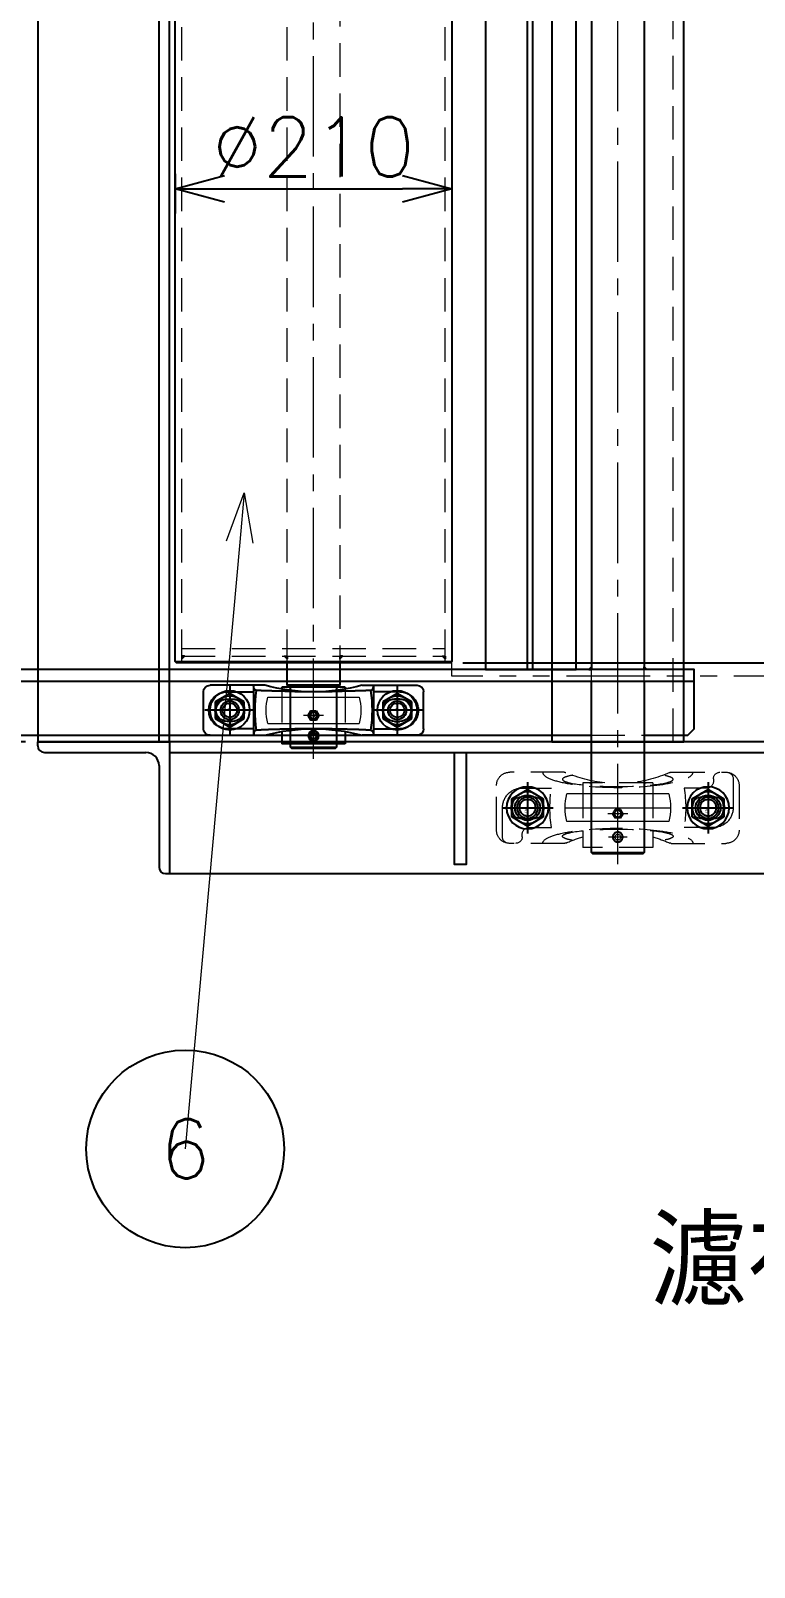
# Model space of a CAD drawing. Header units: millimetres. Extents: x -8731 to 85711, y -14522 to 31379.
# Drawn here: x 70669 to 71217, y 3261 to 4428 of the extents above; entities that cross this region are included whole.
import ezdxf
from ezdxf import colors
from ezdxf.entities.mleader import LeaderData, LeaderLine
from ezdxf.enums import TextEntityAlignment as Align
from ezdxf.math import Vec2, Vec3

# ---------------------------------------------------------------- set-up
doc = ezdxf.new("R2010")
doc.units = ezdxf.units.MM
doc.header["$LTSCALE"] = 4
doc.header["$PDMODE"] = 99
doc.header["$PDSIZE"] = 1
for name, pattern in [('CENTER2', [28.575, 19.05, -3.175, 3.175, -3.175]), ('HIDDEN', [9.525, 6.35, -3.175]), ('PHANTOM2', [31.75, 15.875, -3.175, 3.175, -3.175, 3.175, -3.175])]:
    doc.linetypes.add(name, pattern=pattern)
for name, color, linetype, lineweight in [('04_HIDDEN', 2, 'HIDDEN', 13), ('05_CENTER', 4, 'CENTER2', 13), ('06_PHANTOM', 2, 'PHANTOM2', 13), ('08_DIM', 3, 'Continuous', 13)]:
    doc.layers.add(name, color=color, linetype=linetype, lineweight=lineweight)
doc.layers.add('10_DRAFT', color=8, linetype='Continuous', lineweight=0, plot=False)
doc.styles.add('KANJI0', font='txt.shx', dxfattribs={"width": 0.9, "height": 30, "bigfont": 'bigfont'})
doc.styles.add('KSS_TXT', font='txt.shx', dxfattribs={"bigfont": 'extfont2.shx'})
doc.styles.get("Standard").update_dxf_attribs({"font": 'txt.shx', "bigfont": 'extfont2.shx'})
doc.dimstyles.new('KSS_DIM', dxfattribs={"dimscale": 3, "dimtxt": 3, "dimasz": 2.5, "dimexe": 1.25, "dimexo": 0.625, "dimtad": 1, "dimdsep": 46, "dimtxsty": 'KSS_TXT', "dimblk": 'OPEN30', "dimcen": 0, "dimazin": 2, "dimtfac": 0.75, "dimtmove": 0, "dimatfit": 3, "dimldrblk": 'OPEN30', "dimfxl": 1, "dimtolj": 1, "dimarcsym": 0})

# ---------------------------------------------------------------- blocks, each defined once
blk = doc.blocks.new('AM_BALLOON1')
at = {"transparency": 16777216}
blk.add_circle((0, 0), 5, dxfattribs=at)
blk.add_attdef('B_NUMBER', text='', height=3, dxfattribs=at).set_placement((0, 0), align=Align.MIDDLE_CENTER)
blk = doc.blocks.new('_OPEN')
at = {"color": 0, "linetype": 'ByBlock'}
for p, q in [((-1, 0.167), (0, 0)), ((0, 0), (-1, -0.167)), ((0, 0), (-1, 0))]:
    blk.add_line(p, q, dxfattribs=at)
blk = doc.blocks.new('_Open30')
at = {"color": 0, "linetype": 'ByBlock', "lineweight": -2}
for p, q in [((-1, 0.268), (0, 0)), ((0, 0), (-1, -0.268)), ((0, 0), (-1, 0))]:
    blk.add_line(p, q, dxfattribs=at)
blk = doc.blocks.new('*D4584')
at = {"layer": '08_DIM', "color": 0, "lineweight": -2, "transparency": 16777216}
for p, q in [((70209.3, 3930.4), (70209.3, 3967.9)), ((70306, 3892.9), (70190.6, 3892.9)), ((70664.6, 3887.9), (70190.6, 3887.9)), ((70209.3, 3892.9), (70209.3, 3887.9)), ((70209.3, 3850.4), (70209.3, 3764.2))]:
    blk.add_line(p, q, dxfattribs=at)
at = {"layer": 'Defpoints', "color": 0, "transparency": 16777216}
for p in [(70209.3, 3887.9), (70315.4, 3892.9), (70673.9, 3887.9)]:
    blk.add_point(p, dxfattribs=at)
at = {"layer": '08_DIM', "color": 0, "lineweight": -2, "transparency": 16777216, "xscale": 37.5, "yscale": 37.5, "zscale": 37.5}
for p, rotation in [((70209.3, 3892.9), 270), ((70209.3, 3887.9), 90)]:
    blk.add_blockref('_Open30', p, dxfattribs=dict(at, rotation=rotation))
at = {"layer": '08_DIM', "color": 0, "transparency": 16777216, "insert": (70177.4, 3788.5), "char_height": 45, "attachment_point": 5, "rotation": 90, "style": 'KSS_TXT'}
blk.add_mtext('\\A1;5', dxfattribs=at)
blk = doc.blocks.new('*D4621')
at = {"layer": '08_DIM', "color": 0, "lineweight": -2, "transparency": 16777216}
for p, q in [((70778.1, 4319), (70778.1, 4288.9)), ((70988.1, 4319), (70988.1, 4288.9)), ((70815.6, 4307.7), (70950.6, 4307.7))]:
    blk.add_line(p, q, dxfattribs=at)
at = {"layer": 'Defpoints', "color": 0, "transparency": 16777216}
for p in [(70778.1, 4328.4), (70988.1, 4328.4), (70988.1, 4307.7)]:
    blk.add_point(p, dxfattribs=at)
at = {"layer": '08_DIM', "color": 0, "lineweight": -2, "transparency": 16777216, "xscale": 37.5, "yscale": 37.5, "zscale": 37.5, "rotation": 180}
blk.add_blockref('_Open30', (70778.1, 4307.7), dxfattribs=at)
at = {"layer": '08_DIM', "color": 0, "lineweight": -2, "transparency": 16777216, "xscale": 37.5, "yscale": 37.5, "zscale": 37.5}
blk.add_blockref('_Open30', (70988.1, 4307.7), dxfattribs=at)
at = {"layer": '08_DIM', "color": 0, "transparency": 16777216, "insert": (70883.1, 4339.5), "char_height": 45, "attachment_point": 5, "style": 'KSS_TXT'}
blk.add_mtext('\\A1;%%C210', dxfattribs=at)
blk = doc.blocks.new('A$C448B04A9_1_1_1')
at = {"color": 0}
for p, q in [((3, 100), (0, 100)), ((0, 0), (0, 100)), ((8, 18), (8, 95)), ((0, 0), (100, 0)), ((95, 8), (18, 8)), ((100, 3), (100, 0))]:
    blk.add_line(p, q, dxfattribs=at)
for centre, radius, start, end in [((3, 95), 5, 0, 90), ((18, 18), 10, 180, 270), ((95, 3), 5, 0, 90)]:
    blk.add_arc(centre, radius, start, end, dxfattribs=at)
blk = doc.blocks.new('A$C092B7092_1_1_1')
at = {"color": 0}
for p, q in [((82, -1000), (82, 1000)), ((90, -1008), (2590, -1008))]:
    blk.add_line(p, q, dxfattribs=at)
for points in [[(90, 1000), (-10, 1000), (-10, -1000), (90, -1000)], [(480, 1000), (380, 1000), (380, -1000), (480, -1000)], [(90, -1100), (2590, -1100), (2590, -1000), (90, -1000)], [(306, -1008), (315, -1008), (315, -1093), (306, -1093)]]:
    blk.add_lwpolyline(points, close=True, dxfattribs=at)
for centre in [(361.5, -1050), (498.5, -1050)]:
    blk.add_circle(centre, 9.5, dxfattribs=at)
at = {"layer": '04_HIDDEN'}
blk.add_line((472, -1000), (472, 1000), dxfattribs=at)
at = {"layer": '05_CENTER'}
for p, q in [((361.5, -1064.8), (361.5, -1035.2)), ((498.5, -1064.8), (498.5, -1035.2)), ((376.3, -1050), (346.7, -1050)), ((513.3, -1050), (483.7, -1050))]:
    blk.add_line(p, q, dxfattribs=at)
at = {"color": 0, "rotation": 180}
blk.add_blockref('A$C448B04A9_1_1_1', (90, -1000), dxfattribs=at)
blk = doc.blocks.new('*D4657')
at = {"layer": '08_DIM', "color": 0, "lineweight": -2, "transparency": 16777216}
for p, q in [((70996.5, 5827.9), (71285.3, 5827.9)), ((71266.5, 3985.4), (71266.5, 5790.4)), ((70996.5, 3947.9), (71285.3, 3947.9))]:
    blk.add_line(p, q, dxfattribs=at)
at = {"layer": 'Defpoints', "color": 0, "transparency": 16777216}
for p in [(70987.1, 5827.9), (71266.5, 5827.9), (70987.1, 3947.9)]:
    blk.add_point(p, dxfattribs=at)
at = {"layer": '08_DIM', "color": 0, "lineweight": -2, "transparency": 16777216, "xscale": 37.5, "yscale": 37.5, "zscale": 37.5}
for p, rotation in [((71266.5, 5827.9), 90), ((71266.5, 3947.9), 270)]:
    blk.add_blockref('_Open30', p, dxfattribs=dict(at, rotation=rotation))
at = {"layer": '08_DIM', "color": 0, "transparency": 16777216, "char_height": 45, "attachment_point": 5, "rotation": 90, "style": 'KSS_TXT'}
for s, insert in [('\\A1;(水切りローラ幅)', (71298.4, 4887.9)), ('\\A1;1880', (71234.6, 4887.9))]:
    blk.add_mtext(s, dxfattribs=dict(at, insert=insert))
blk = doc.blocks.new('MUCAP208Jc_1_1')
at = {"color": 0}
for p, q in [((-40.6, 27), (-82.5, 27)), ((40.6, 27), (82, 27)), ((-92, 17), (-92, -17)), ((-87.5, 22), (-87.5, 0)), ((-72.5, 22), (-72.5, 20)), ((-67.5, 15), (-50.4, 15)), ((-26.5, 19), (26.5, 19)), ((-26.5, 19), (-26.5, 17.4)), ((26.5, 19), (26.5, 17.4)), ((72.5, 15), (50.4, 15)), ((92, -17), (92, 17)), ((-64.5, 8.5), (-72.5, 8.5)), ((64.5, 8.5), (72.5, 8.5)), ((-64.5, -8.5), (-72.5, -8.5)), ((64.5, -8.5), (72.5, -8.5)), ((87.5, -22), (87.5, 0)), ((-72.5, -15), (-50.4, -15)), ((-26.5, -17.4), (-26.5, -30.2)), ((26.5, -17.4), (26.5, -30.2)), ((67.5, -15), (50.4, -15)), ((72.5, -22), (72.5, -20)), ((-40.6, -27), (-82, -27)), ((-26.5, -30.2), (26.5, -30.2)), ((40.6, -27), (82.5, -27))]:
    blk.add_line(p, q, dxfattribs=at)
for points in [[(-2, -1), (-4, -4.5), (-2, -8), (2, -8), (4, -4.5), (2, -1)], [(-1.2, -20.2), (-2.3, -22.2), (-1.2, -24.2), (1.2, -24.2), (2.3, -22.2), (1.2, -20.2)]]:
    blk.add_lwpolyline(points, close=True, dxfattribs=at)
for centre, radius in [((0, -4.5), 3.3), ((0, -4.5), 2.4), ((0, -4.5), 0.555), ((0, -22.2), 4), ((0, -22.2), 3.45)]:
    blk.add_circle(centre, radius, dxfattribs=at)
for centre, radius, start, end in [((-82, 17), 10, 90, 180), ((-82.5, 22), 5, 90, 180), ((-77.5, 22), 5, 0, 90), ((-40.6, 24), 3, 66.3255, 90), ((0, 116.5), 98, 246.3255, 264.2098), ((0, 116.5), 98, 275.7902, 293.6745), ((40.6, 24), 3, 90, 113.6745), ((82, 17), 10, 0, 90), ((-67.5, 20), 5, 180, 270), ((48.5, 0), 100, 171.3731, 188.6269), ((-48.5, 0), 100, 351.3731, 8.6269), ((72.5, 0), 15, 0, 90), ((-72.5, 0), 15, 180, 270), ((-72.5, 0), 8.5, 90, 270), ((-64.5, 0), 8.5, 270, 90), ((64.5, 0), 8.5, 90, 270), ((72.5, 0), 8.5, 270, 90), ((-82, -17), 10, 180, 270), ((0, -116.5), 98, 105.6886, 113.6745), ((0, -116.5), 98, 66.3255, 74.3114), ((67.5, -20), 5, 0, 90), ((77.5, -22), 5, 180, 270), ((82, -17), 10, 270, 0), ((82.5, -22), 5, 270, 0), ((-40.6, -24), 3, 270, 293.6745), ((40.6, -24), 3, 246.3255, 270)]:
    blk.add_arc(centre, radius, start, end, dxfattribs=at)
at = {"color": 0, "extrusion": (0, 0, -1)}
for centre, major_axis, ratio, start_param, end_param in [((0, 27), (-57, 0), 0.201597, 3.141593, 6.283185), ((0, 21.6), (-42, 0), 0.128718, 2.527541, 6.897237)]:
    blk.add_ellipse(centre, major_axis=major_axis, ratio=ratio, start_param=start_param, end_param=end_param, dxfattribs=at)
at = {"color": 0}
for centre, major_axis, ratio, start_param, end_param in [((0, -27), (-57, 0), 0.201597, 3.141593, 6.283185), ((0, -21.6), (-42, 0), 0.128718, 2.527541, 6.897237)]:
    blk.add_ellipse(centre, major_axis=major_axis, ratio=ratio, start_param=start_param, end_param=end_param, dxfattribs=at)
at = {"layer": '04_HIDDEN', "color": 0}
for p, q in [((-26.5, 17.4), (-26.5, -17.4)), ((-20, 17.5), (-20, -28.7)), ((20, 17.5), (20, -28.7)), ((26.5, 17.4), (26.5, -17.4))]:
    blk.add_line(p, q, dxfattribs=at)
for centre, start, end in [((-21.5, 17.5), 0, 90), ((21.5, 17.5), 90, 180), ((-21.5, -28.7), 270, 0), ((21.5, -28.7), 180, 270)]:
    blk.add_arc(centre, 1.5, start, end, dxfattribs=at)
at = {"layer": '05_CENTER', "color": 0}
for p, q in [((-68.5, 13.5), (-68.5, -13.5)), ((68.5, 13.5), (68.5, -13.5)), ((-85.8, 0), (-51.2, 0)), ((85.8, 0), (51.2, 0)), ((-7.5, -4.5), (7.5, -4.5)), ((-7, -22.2), (7, -22.2))]:
    blk.add_line(p, q, dxfattribs=at)
at = {"layer": '10_DRAFT'}
for p, q in [((0, -30.2), (0, 19)), ((40, 0), (-40, 0)), ((-38.6, 10.5), (38.6, 10.5)), ((-38.6, -10.5), (38.6, -10.5))]:
    blk.add_line(p, q, dxfattribs=at)
for start, end in [(164.7815, 195.2185), (344.7815, 15.2185)]:
    blk.add_arc((0, 0), 40, start, end, dxfattribs=at)
blk = doc.blocks.new('16b_1_1_1')
at = {"color": 0}
for p, q in [((-6.9, 12), (-13.9, 0)), ((6.9, 12), (-6.9, 12)), ((13.9, 0), (6.9, 12)), ((-13.9, 0), (-6.9, -12)), ((6.9, -12), (13.9, 0)), ((-6.9, -12), (6.9, -12))]:
    blk.add_line(p, q, dxfattribs=at)
at = {"color": 0, "linetype": 'CENTER2'}
for p, q in [((0, 19.5), (0, -19.5)), ((-19.5, 0), (19.5, 0))]:
    blk.add_line(p, q, dxfattribs=at)
at = {"color": 0}
for radius in [16, 12, 8, 6.25]:
    blk.add_circle((0, 0), radius, dxfattribs=at)
at = {"layer": '10_DRAFT', "style": 'KANJI0', "width": 0.82}
blk.add_text('Ｍ１６', height=1.71, dxfattribs=at).set_placement((0.4, 0.2))
blk = doc.blocks.new('A$C67F20274_1_1_1')
h = blk.add_hatch(color=3)
h.dxf.hatch_style = 1
h.paths.add_polyline_path([(0, -2), (0, 0), (-2, 0)])
at = {"color": 3}
blk.add_lwpolyline([(0, 0), (-2, 0), (-2, 0), (0, -2)], close=True, dxfattribs=at)
blk = doc.blocks.new('A$C71EB648A_1_1')
at = {"color": 0}
for p, q in [((-954, 832.2), (-954, -58)), ((-945, 68.5), (945, 68.5)), ((-945, 64.5), (945, 64.5)), ((-1084, 20), (-1084, -20)), ((945, 20), (-945, 20)), ((945, -20), (-945, -20))]:
    blk.add_line(p, q, dxfattribs=at)
blk.add_lwpolyline([(-995, -20), (-995, -53), (-990, -58), (-945, -58), (-945, 803.5), (-990, 803.5), (-995, 798.5), (-995, 20)], dxfattribs=at)
for points in [[(-945, 31.7), (945, 31.7), (945, 100.3), (-945, 100.3)], [(-954, 20), (-954, -20), (-1084, -20), (-1085, -19), (-1085, 19), (-1084, 20)]]:
    blk.add_lwpolyline(points, close=True, dxfattribs=at)
at = {"layer": '04_HIDDEN'}
for p, q in [((-995, 20), (-995, -20)), ((-954, 20), (-945, 20)), ((-954, -20), (-945, -20))]:
    blk.add_line(p, q, dxfattribs=at)
at = {"layer": '05_CENTER'}
blk.add_line((-1092.8, 0), (1092.8, 0), dxfattribs=at)
at = {"rotation": 180}
blk.add_blockref('A$C67F20274_1_1_1', (-945, 20), dxfattribs=at)
at = {"xscale": -1}
blk.add_blockref('A$C67F20274_1_1_1', (-945, -20), dxfattribs=at)
blk = doc.blocks.new('M14Nv_1_1_1')
at = {"color": 0, "linetype": 'CENTER2'}
for p, q in [((0, -18.9), (0, 18.9)), ((18.9, 0), (-18.9, 0))]:
    blk.add_line(p, q, dxfattribs=at)
at = {"color": 0}
for p, q in [((-6.3, 11), (-12.7, 0)), ((-12.7, 0), (-6.3, -11)), ((6.4, 11), (-6.3, 11)), ((12.7, 0), (6.4, 11)), ((6.4, -11), (12.7, 0)), ((-6.3, -11), (6.4, -11))]:
    blk.add_line(p, q, dxfattribs=at)
for radius in [15, 11, 7, 5.5]:
    blk.add_circle((0, 0), radius, dxfattribs=at)
at = {"layer": '10_DRAFT', "ltscale": 3, "style": 'KANJI0', "width": 0.82}
blk.add_text('Ｍ１４', height=1.5, dxfattribs=at).set_placement((0.4, 0.1))
blk = doc.blocks.new('MUCP207b_1')
at = {"color": 0}
for p, q in [((-147, -14), (-147, 14)), ((-100.4, 19), (-142, 19)), ((-129, 14), (-109, 14)), ((-109, 19), (-109, -19)), ((-87.5, 17.5), (-39.5, 17.5)), ((-87.5, 17.5), (-87.5, 16.1)), ((-39.5, 17.5), (-39.5, 16.1)), ((-26.6, 19), (15, 19)), ((-18, 19), (-18, -19)), ((2, 14), (-18, 14)), ((20, -14), (20, 14)), ((-129, 8.5), (-125, 8.5)), ((2, 8.5), (-2, 8.5)), ((-125, -8.5), (-129, -8.5)), ((-2, -8.5), (2, -8.5)), ((-142, -19), (-100.4, -19)), ((-109, -14), (-129, -14)), ((-87.5, -16.1), (-87.5, -25.4)), ((-39.5, -16.1), (-39.5, -25.4)), ((15, -19), (-26.6, -19)), ((-18, -14), (2, -14)), ((-87.5, -25.4), (-39.5, -25.4))]:
    blk.add_line(p, q, dxfattribs=at)
for points in [[(-65.5, -0.5), (-67.5, -4), (-65.5, -7.5), (-61.5, -7.5), (-59.5, -4), (-61.5, -0.5)], [(-64.7, -17.4), (-65.8, -19.4), (-64.7, -21.4), (-62.3, -21.4), (-61.2, -19.4), (-62.3, -17.4)]]:
    blk.add_lwpolyline(points, close=True, dxfattribs=at)
for points in [[(-106.7, 15.1, 0), (-106.8, 15.1, 0), (-106.8, 15.1, 0), (-106.8, 15.1, 0), (-106.9, 15.1, 0), (-106.9, 15.1, 0), (-106.9, 15.1, 0), (-107, 15.2, 0), (-107, 15.2, 0), (-107, 15.2, 0), (-107, 15.2, 0), (-107.1, 15.2, 0), (-107.1, 15.2, 0), (-107.1, 15.2, 0), (-107.2, 15.2, 0), (-107.2, 15.2, 0), (-107.2, 15.2, 0), (-107.3, 15.3, 0), (-107.3, 15.3, 0), (-107.3, 15.3, 0), (-107.3, 15.3, 0), (-107.4, 15.3, 0), (-107.4, 15.3, 0), (-107.4, 15.3, 0), (-107.5, 15.3, 0), (-107.5, 15.3, 0), (-107.5, 15.4, 0), (-107.5, 15.4, 0), (-107.6, 15.4, 0), (-107.6, 15.4, 0), (-107.6, 15.4, 0), (-107.7, 15.4, 0), (-107.7, 15.4, 0), (-107.7, 15.4, 0), (-107.7, 15.5, 0), (-107.8, 15.5, 0), (-107.8, 15.5, 0), (-107.8, 15.5, 0), (-107.8, 15.5, 0), (-107.9, 15.5, 0), (-107.9, 15.6, 0), (-107.9, 15.6, 0), (-107.9, 15.6, 0), (-107.9, 15.6, 0), (-108, 15.6, 0), (-108, 15.6, 0), (-108, 15.7, 0), (-108, 15.7, 0), (-108.1, 15.7, 0), (-108.1, 15.7, 0), (-108.1, 15.7, 0), (-108.1, 15.7, 0), (-108.1, 15.8, 0), (-108.2, 15.8, 0), (-108.2, 15.8, 0), (-108.2, 15.8, 0), (-108.2, 15.8, 0), (-108.2, 15.9, 0), (-108.3, 15.9, 0), (-108.3, 15.9, 0), (-108.3, 15.9, 0), (-108.3, 16, 0), (-108.3, 16, 0), (-108.3, 16, 0), (-108.4, 16, 0), (-108.4, 16, 0), (-108.4, 16.1, 0), (-108.4, 16.1, 0), (-108.4, 16.1, 0), (-108.4, 16.1, 0), (-108.4, 16.2, 0), (-108.5, 16.2, 0), (-108.5, 16.2, 0), (-108.5, 16.2, 0), (-108.5, 16.3, 0), (-108.5, 16.3, 0), (-108.5, 16.3, 0), (-108.5, 16.3, 0), (-108.6, 16.4, 0), (-108.6, 16.4, 0), (-108.6, 16.4, 0), (-108.6, 16.4, 0), (-108.6, 16.5, 0), (-108.6, 16.5, 0), (-108.6, 16.5, 0), (-108.6, 16.6, 0), (-108.6, 16.6, 0), (-108.7, 16.6, 0), (-108.7, 16.6, 0), (-108.7, 16.7, 0), (-108.7, 16.7, 0), (-108.7, 16.7, 0), (-108.7, 16.8, 0), (-108.7, 16.8, 0), (-108.7, 16.8, 0), (-108.7, 16.8, 0), (-108.7, 16.9, 0), (-108.7, 16.9, 0), (-108.7, 16.9, 0), (-108.8, 17, 0), (-108.8, 17, 0), (-108.8, 17, 0), (-108.8, 17.1, 0), (-108.8, 17.1, 0), (-108.8, 17.1, 0), (-108.8, 17.2, 0), (-108.8, 17.2, 0), (-108.8, 17.2, 0), (-108.8, 17.2, 0), (-108.8, 17.3, 0), (-108.8, 17.3, 0), (-108.8, 17.3, 0), (-108.8, 17.4, 0), (-108.8, 17.4, 0), (-108.9, 17.4, 0), (-108.9, 17.5, 0), (-108.9, 17.5, 0), (-108.9, 17.5, 0), (-108.9, 17.6, 0), (-108.9, 17.6, 0), (-108.9, 17.6, 0), (-108.9, 17.7, 0), (-108.9, 17.7, 0), (-108.9, 17.7, 0), (-108.9, 17.8, 0), (-108.9, 17.8, 0), (-108.9, 17.8, 0), (-108.9, 17.9, 0), (-108.9, 17.9, 0), (-108.9, 17.9, 0), (-108.9, 18, 0), (-108.9, 18, 0), (-108.9, 18, 0), (-108.9, 18.1, 0), (-108.9, 18.1, 0), (-108.9, 18.2, 0), (-108.9, 18.2, 0), (-108.9, 18.2, 0), (-108.9, 18.3, 0), (-109, 18.3, 0), (-109, 18.3, 0), (-109, 18.4, 0), (-109, 18.4, 0), (-109, 18.4, 0), (-109, 18.5, 0), (-109, 18.5, 0), (-109, 18.5, 0), (-109, 18.6, 0), (-109, 18.6, 0), (-109, 18.6, 0), (-109, 18.7, 0), (-109, 18.7, 0), (-109, 18.8, 0), (-109, 18.8, 0), (-109, 18.8, 0), (-109, 18.9, 0), (-109, 18.9, 0), (-109, 18.9, 0), (-109, 19, 0), (-109, 19, 0)], [(-106.7, 15.1, 0), (-106.2, 15.1, 0), (-105.7, 15, 0), (-105.1, 15, 0), (-104.6, 15, 0), (-104, 15, 0), (-103.5, 15, 0), (-102.9, 14.9, 0), (-102.4, 14.9, 0), (-101.8, 14.9, 0), (-101.3, 14.9, 0), (-100.8, 14.9, 0), (-100.2, 14.8, 0), (-99.7, 14.8, 0), (-99.1, 14.8, 0), (-98.6, 14.8, 0), (-98, 14.8, 0), (-97.5, 14.7, 0), (-97, 14.7, 0), (-96.4, 14.7, 0), (-95.9, 14.7, 0), (-95.3, 14.7, 0), (-94.8, 14.6, 0), (-94.2, 14.6, 0), (-93.7, 14.6, 0), (-93.1, 14.6, 0), (-92.6, 14.6, 0), (-92.1, 14.6, 0), (-91.5, 14.5, 0), (-91, 14.5, 0), (-90.4, 14.5, 0), (-89.9, 14.5, 0), (-89.3, 14.5, 0), (-88.8, 14.4, 0), (-88.2, 14.4, 0), (-87.7, 14.4, 0), (-87.2, 14.4, 0), (-86.6, 14.4, 0), (-86.1, 14.4, 0), (-85.5, 14.4, 0), (-85, 14.3, 0), (-84.4, 14.3, 0), (-83.9, 14.3, 0), (-83.4, 14.3, 0), (-82.8, 14.3, 0), (-82.3, 14.3, 0), (-81.7, 14.2, 0), (-81.2, 14.2, 0), (-80.6, 14.2, 0), (-80.1, 14.2, 0), (-79.5, 14.2, 0), (-79, 14.2, 0), (-78.5, 14.2, 0), (-77.9, 14.2, 0), (-77.4, 14.1, 0), (-76.8, 14.1, 0), (-76.3, 14.1, 0), (-75.7, 14.1, 0), (-75.2, 14.1, 0), (-74.7, 14.1, 0), (-74.1, 14.1, 0), (-73.6, 14.1, 0), (-73, 14.1, 0), (-72.5, 14.1, 0), (-71.9, 14.1, 0), (-71.4, 14.1, 0), (-70.8, 14, 0), (-70.3, 14, 0), (-69.8, 14, 0), (-69.2, 14, 0), (-68.7, 14, 0), (-68.1, 14, 0), (-67.6, 14, 0), (-67, 14, 0), (-66.5, 14, 0), (-65.9, 14, 0), (-65.4, 14, 0), (-64.9, 14, 0), (-64.3, 14, 0), (-63.8, 14, 0), (-63.2, 14, 0), (-62.7, 14, 0), (-62.1, 14, 0), (-61.6, 14, 0), (-61.1, 14, 0), (-60.5, 14, 0), (-60, 14, 0), (-59.4, 14, 0), (-58.9, 14, 0), (-58.3, 14, 0), (-57.8, 14, 0), (-57.2, 14, 0), (-56.7, 14, 0), (-56.2, 14, 0), (-55.6, 14.1, 0), (-55.1, 14.1, 0), (-54.5, 14.1, 0), (-54, 14.1, 0), (-53.4, 14.1, 0), (-52.9, 14.1, 0), (-52.3, 14.1, 0), (-51.8, 14.1, 0), (-51.3, 14.1, 0), (-50.7, 14.1, 0), (-50.2, 14.1, 0), (-49.6, 14.1, 0), (-49.1, 14.2, 0), (-48.5, 14.2, 0), (-48, 14.2, 0), (-47.5, 14.2, 0), (-46.9, 14.2, 0), (-46.4, 14.2, 0), (-45.8, 14.2, 0), (-45.3, 14.2, 0), (-44.7, 14.3, 0), (-44.2, 14.3, 0), (-43.6, 14.3, 0), (-43.1, 14.3, 0), (-42.6, 14.3, 0), (-42, 14.3, 0), (-41.5, 14.4, 0), (-40.9, 14.4, 0), (-40.4, 14.4, 0), (-39.8, 14.4, 0), (-39.3, 14.4, 0), (-38.8, 14.4, 0), (-38.2, 14.4, 0), (-37.7, 14.5, 0), (-37.1, 14.5, 0), (-36.6, 14.5, 0), (-36, 14.5, 0), (-35.5, 14.5, 0), (-34.9, 14.6, 0), (-34.4, 14.6, 0), (-33.9, 14.6, 0), (-33.3, 14.6, 0), (-32.8, 14.6, 0), (-32.2, 14.6, 0), (-31.7, 14.7, 0), (-31.1, 14.7, 0), (-30.6, 14.7, 0), (-30, 14.7, 0), (-29.5, 14.7, 0), (-29, 14.8, 0), (-28.4, 14.8, 0), (-27.9, 14.8, 0), (-27.3, 14.8, 0), (-26.8, 14.8, 0), (-26.2, 14.9, 0), (-25.7, 14.9, 0), (-25.2, 14.9, 0), (-24.6, 14.9, 0), (-24.1, 14.9, 0), (-23.5, 15, 0), (-23, 15, 0), (-22.4, 15, 0), (-21.9, 15, 0), (-21.3, 15, 0), (-20.8, 15.1, 0), (-20.3, 15.1, 0)], [(-20.3, 15.1, 0), (-20.2, 15.1, 0), (-20.2, 15.1, 0), (-20.2, 15.1, 0), (-20.1, 15.1, 0), (-20.1, 15.1, 0), (-20.1, 15.1, 0), (-20, 15.2, 0), (-20, 15.2, 0), (-20, 15.2, 0), (-20, 15.2, 0), (-19.9, 15.2, 0), (-19.9, 15.2, 0), (-19.9, 15.2, 0), (-19.8, 15.2, 0), (-19.8, 15.2, 0), (-19.8, 15.2, 0), (-19.7, 15.3, 0), (-19.7, 15.3, 0), (-19.7, 15.3, 0), (-19.7, 15.3, 0), (-19.6, 15.3, 0), (-19.6, 15.3, 0), (-19.6, 15.3, 0), (-19.5, 15.3, 0), (-19.5, 15.3, 0), (-19.5, 15.4, 0), (-19.5, 15.4, 0), (-19.4, 15.4, 0), (-19.4, 15.4, 0), (-19.4, 15.4, 0), (-19.3, 15.4, 0), (-19.3, 15.4, 0), (-19.3, 15.4, 0), (-19.3, 15.5, 0), (-19.2, 15.5, 0), (-19.2, 15.5, 0), (-19.2, 15.5, 0), (-19.2, 15.5, 0), (-19.1, 15.5, 0), (-19.1, 15.6, 0), (-19.1, 15.6, 0), (-19.1, 15.6, 0), (-19.1, 15.6, 0), (-19, 15.6, 0), (-19, 15.6, 0), (-19, 15.7, 0), (-19, 15.7, 0), (-18.9, 15.7, 0), (-18.9, 15.7, 0), (-18.9, 15.7, 0), (-18.9, 15.7, 0), (-18.9, 15.8, 0), (-18.8, 15.8, 0), (-18.8, 15.8, 0), (-18.8, 15.8, 0), (-18.8, 15.8, 0), (-18.8, 15.9, 0), (-18.7, 15.9, 0), (-18.7, 15.9, 0), (-18.7, 15.9, 0), (-18.7, 16, 0), (-18.7, 16, 0), (-18.7, 16, 0), (-18.6, 16, 0), (-18.6, 16, 0), (-18.6, 16.1, 0), (-18.6, 16.1, 0), (-18.6, 16.1, 0), (-18.6, 16.1, 0), (-18.6, 16.2, 0), (-18.5, 16.2, 0), (-18.5, 16.2, 0), (-18.5, 16.2, 0), (-18.5, 16.3, 0), (-18.5, 16.3, 0), (-18.5, 16.3, 0), (-18.5, 16.3, 0), (-18.4, 16.4, 0), (-18.4, 16.4, 0), (-18.4, 16.4, 0), (-18.4, 16.4, 0), (-18.4, 16.5, 0), (-18.4, 16.5, 0), (-18.4, 16.5, 0), (-18.4, 16.6, 0), (-18.4, 16.6, 0), (-18.3, 16.6, 0), (-18.3, 16.6, 0), (-18.3, 16.7, 0), (-18.3, 16.7, 0), (-18.3, 16.7, 0), (-18.3, 16.8, 0), (-18.3, 16.8, 0), (-18.3, 16.8, 0), (-18.3, 16.8, 0), (-18.3, 16.9, 0), (-18.3, 16.9, 0), (-18.3, 16.9, 0), (-18.2, 17, 0), (-18.2, 17, 0), (-18.2, 17, 0), (-18.2, 17.1, 0), (-18.2, 17.1, 0), (-18.2, 17.1, 0), (-18.2, 17.2, 0), (-18.2, 17.2, 0), (-18.2, 17.2, 0), (-18.2, 17.2, 0), (-18.2, 17.3, 0), (-18.2, 17.3, 0), (-18.2, 17.3, 0), (-18.2, 17.4, 0), (-18.2, 17.4, 0), (-18.1, 17.4, 0), (-18.1, 17.5, 0), (-18.1, 17.5, 0), (-18.1, 17.5, 0), (-18.1, 17.6, 0), (-18.1, 17.6, 0), (-18.1, 17.6, 0), (-18.1, 17.7, 0), (-18.1, 17.7, 0), (-18.1, 17.7, 0), (-18.1, 17.8, 0), (-18.1, 17.8, 0), (-18.1, 17.8, 0), (-18.1, 17.9, 0), (-18.1, 17.9, 0), (-18.1, 17.9, 0), (-18.1, 18, 0), (-18.1, 18, 0), (-18.1, 18, 0), (-18.1, 18.1, 0), (-18.1, 18.1, 0), (-18.1, 18.2, 0), (-18.1, 18.2, 0), (-18.1, 18.2, 0), (-18.1, 18.3, 0), (-18, 18.3, 0), (-18, 18.3, 0), (-18, 18.4, 0), (-18, 18.4, 0), (-18, 18.4, 0), (-18, 18.5, 0), (-18, 18.5, 0), (-18, 18.5, 0), (-18, 18.6, 0), (-18, 18.6, 0), (-18, 18.6, 0), (-18, 18.7, 0), (-18, 18.7, 0), (-18, 18.8, 0), (-18, 18.8, 0), (-18, 18.8, 0), (-18, 18.9, 0), (-18, 18.9, 0), (-18, 18.9, 0), (-18, 19, 0), (-18, 19, 0)], [(-106.7, -15.1, 0), (-106.8, -15.1, 0), (-106.8, -15.1, 0), (-106.8, -15.1, 0), (-106.9, -15.1, 0), (-106.9, -15.1, 0), (-106.9, -15.1, 0), (-107, -15.2, 0), (-107, -15.2, 0), (-107, -15.2, 0), (-107, -15.2, 0), (-107.1, -15.2, 0), (-107.1, -15.2, 0), (-107.1, -15.2, 0), (-107.2, -15.2, 0), (-107.2, -15.2, 0), (-107.2, -15.2, 0), (-107.3, -15.3, 0), (-107.3, -15.3, 0), (-107.3, -15.3, 0), (-107.3, -15.3, 0), (-107.4, -15.3, 0), (-107.4, -15.3, 0), (-107.4, -15.3, 0), (-107.5, -15.3, 0), (-107.5, -15.3, 0), (-107.5, -15.4, 0), (-107.5, -15.4, 0), (-107.6, -15.4, 0), (-107.6, -15.4, 0), (-107.6, -15.4, 0), (-107.7, -15.4, 0), (-107.7, -15.4, 0), (-107.7, -15.4, 0), (-107.7, -15.5, 0), (-107.8, -15.5, 0), (-107.8, -15.5, 0), (-107.8, -15.5, 0), (-107.8, -15.5, 0), (-107.9, -15.5, 0), (-107.9, -15.6, 0), (-107.9, -15.6, 0), (-107.9, -15.6, 0), (-107.9, -15.6, 0), (-108, -15.6, 0), (-108, -15.6, 0), (-108, -15.7, 0), (-108, -15.7, 0), (-108.1, -15.7, 0), (-108.1, -15.7, 0), (-108.1, -15.7, 0), (-108.1, -15.7, 0), (-108.1, -15.8, 0), (-108.2, -15.8, 0), (-108.2, -15.8, 0), (-108.2, -15.8, 0), (-108.2, -15.8, 0), (-108.2, -15.9, 0), (-108.3, -15.9, 0), (-108.3, -15.9, 0), (-108.3, -15.9, 0), (-108.3, -16, 0), (-108.3, -16, 0), (-108.3, -16, 0), (-108.4, -16, 0), (-108.4, -16, 0), (-108.4, -16.1, 0), (-108.4, -16.1, 0), (-108.4, -16.1, 0), (-108.4, -16.1, 0), (-108.4, -16.2, 0), (-108.5, -16.2, 0), (-108.5, -16.2, 0), (-108.5, -16.2, 0), (-108.5, -16.3, 0), (-108.5, -16.3, 0), (-108.5, -16.3, 0), (-108.5, -16.3, 0), (-108.6, -16.4, 0), (-108.6, -16.4, 0), (-108.6, -16.4, 0), (-108.6, -16.4, 0), (-108.6, -16.5, 0), (-108.6, -16.5, 0), (-108.6, -16.5, 0), (-108.6, -16.6, 0), (-108.6, -16.6, 0), (-108.7, -16.6, 0), (-108.7, -16.6, 0), (-108.7, -16.7, 0), (-108.7, -16.7, 0), (-108.7, -16.7, 0), (-108.7, -16.8, 0), (-108.7, -16.8, 0), (-108.7, -16.8, 0), (-108.7, -16.8, 0), (-108.7, -16.9, 0), (-108.7, -16.9, 0), (-108.7, -16.9, 0), (-108.8, -17, 0), (-108.8, -17, 0), (-108.8, -17, 0), (-108.8, -17.1, 0), (-108.8, -17.1, 0), (-108.8, -17.1, 0), (-108.8, -17.2, 0), (-108.8, -17.2, 0), (-108.8, -17.2, 0), (-108.8, -17.2, 0), (-108.8, -17.3, 0), (-108.8, -17.3, 0), (-108.8, -17.3, 0), (-108.8, -17.4, 0), (-108.8, -17.4, 0), (-108.9, -17.4, 0), (-108.9, -17.5, 0), (-108.9, -17.5, 0), (-108.9, -17.5, 0), (-108.9, -17.6, 0), (-108.9, -17.6, 0), (-108.9, -17.6, 0), (-108.9, -17.7, 0), (-108.9, -17.7, 0), (-108.9, -17.7, 0), (-108.9, -17.8, 0), (-108.9, -17.8, 0), (-108.9, -17.8, 0), (-108.9, -17.9, 0), (-108.9, -17.9, 0), (-108.9, -17.9, 0), (-108.9, -18, 0), (-108.9, -18, 0), (-108.9, -18, 0), (-108.9, -18.1, 0), (-108.9, -18.1, 0), (-108.9, -18.2, 0), (-108.9, -18.2, 0), (-108.9, -18.2, 0), (-108.9, -18.3, 0), (-109, -18.3, 0), (-109, -18.3, 0), (-109, -18.4, 0), (-109, -18.4, 0), (-109, -18.4, 0), (-109, -18.5, 0), (-109, -18.5, 0), (-109, -18.5, 0), (-109, -18.6, 0), (-109, -18.6, 0), (-109, -18.6, 0), (-109, -18.7, 0), (-109, -18.7, 0), (-109, -18.8, 0), (-109, -18.8, 0), (-109, -18.8, 0), (-109, -18.9, 0), (-109, -18.9, 0), (-109, -18.9, 0), (-109, -19, 0), (-109, -19, 0)], [(-106.7, -15.1, 0), (-106.2, -15.1, 0), (-105.7, -15, 0), (-105.1, -15, 0), (-104.6, -15, 0), (-104, -15, 0), (-103.5, -15, 0), (-102.9, -14.9, 0), (-102.4, -14.9, 0), (-101.8, -14.9, 0), (-101.3, -14.9, 0), (-100.8, -14.9, 0), (-100.2, -14.8, 0), (-99.7, -14.8, 0), (-99.1, -14.8, 0), (-98.6, -14.8, 0), (-98, -14.8, 0), (-97.5, -14.7, 0), (-97, -14.7, 0), (-96.4, -14.7, 0), (-95.9, -14.7, 0), (-95.3, -14.7, 0), (-94.8, -14.6, 0), (-94.2, -14.6, 0), (-93.7, -14.6, 0), (-93.1, -14.6, 0), (-92.6, -14.6, 0), (-92.1, -14.6, 0), (-91.5, -14.5, 0), (-91, -14.5, 0), (-90.4, -14.5, 0), (-89.9, -14.5, 0), (-89.3, -14.5, 0), (-88.8, -14.4, 0), (-88.2, -14.4, 0), (-87.7, -14.4, 0), (-87.2, -14.4, 0), (-86.6, -14.4, 0), (-86.1, -14.4, 0), (-85.5, -14.4, 0), (-85, -14.3, 0), (-84.4, -14.3, 0), (-83.9, -14.3, 0), (-83.4, -14.3, 0), (-82.8, -14.3, 0), (-82.3, -14.3, 0), (-81.7, -14.2, 0), (-81.2, -14.2, 0), (-80.6, -14.2, 0), (-80.1, -14.2, 0), (-79.5, -14.2, 0), (-79, -14.2, 0), (-78.5, -14.2, 0), (-77.9, -14.2, 0), (-77.4, -14.1, 0), (-76.8, -14.1, 0), (-76.3, -14.1, 0), (-75.7, -14.1, 0), (-75.2, -14.1, 0), (-74.7, -14.1, 0), (-74.1, -14.1, 0), (-73.6, -14.1, 0), (-73, -14.1, 0), (-72.5, -14.1, 0), (-71.9, -14.1, 0), (-71.4, -14.1, 0), (-70.8, -14, 0), (-70.3, -14, 0), (-69.8, -14, 0), (-69.2, -14, 0), (-68.7, -14, 0), (-68.1, -14, 0), (-67.6, -14, 0), (-67, -14, 0), (-66.5, -14, 0), (-65.9, -14, 0), (-65.4, -14, 0), (-64.9, -14, 0), (-64.3, -14, 0), (-63.8, -14, 0), (-63.2, -14, 0), (-62.7, -14, 0), (-62.1, -14, 0), (-61.6, -14, 0), (-61.1, -14, 0), (-60.5, -14, 0), (-60, -14, 0), (-59.4, -14, 0), (-58.9, -14, 0), (-58.3, -14, 0), (-57.8, -14, 0), (-57.2, -14, 0), (-56.7, -14, 0), (-56.2, -14, 0), (-55.6, -14.1, 0), (-55.1, -14.1, 0), (-54.5, -14.1, 0), (-54, -14.1, 0), (-53.4, -14.1, 0), (-52.9, -14.1, 0), (-52.3, -14.1, 0), (-51.8, -14.1, 0), (-51.3, -14.1, 0), (-50.7, -14.1, 0), (-50.2, -14.1, 0), (-49.6, -14.1, 0), (-49.1, -14.2, 0), (-48.5, -14.2, 0), (-48, -14.2, 0), (-47.5, -14.2, 0), (-46.9, -14.2, 0), (-46.4, -14.2, 0), (-45.8, -14.2, 0), (-45.3, -14.2, 0), (-44.7, -14.3, 0), (-44.2, -14.3, 0), (-43.6, -14.3, 0), (-43.1, -14.3, 0), (-42.6, -14.3, 0), (-42, -14.3, 0), (-41.5, -14.4, 0), (-40.9, -14.4, 0), (-40.4, -14.4, 0), (-39.8, -14.4, 0), (-39.3, -14.4, 0), (-38.8, -14.4, 0), (-38.2, -14.4, 0), (-37.7, -14.5, 0), (-37.1, -14.5, 0), (-36.6, -14.5, 0), (-36, -14.5, 0), (-35.5, -14.5, 0), (-34.9, -14.6, 0), (-34.4, -14.6, 0), (-33.9, -14.6, 0), (-33.3, -14.6, 0), (-32.8, -14.6, 0), (-32.2, -14.6, 0), (-31.7, -14.7, 0), (-31.1, -14.7, 0), (-30.6, -14.7, 0), (-30, -14.7, 0), (-29.5, -14.7, 0), (-29, -14.8, 0), (-28.4, -14.8, 0), (-27.9, -14.8, 0), (-27.3, -14.8, 0), (-26.8, -14.8, 0), (-26.2, -14.9, 0), (-25.7, -14.9, 0), (-25.2, -14.9, 0), (-24.6, -14.9, 0), (-24.1, -14.9, 0), (-23.5, -15, 0), (-23, -15, 0), (-22.4, -15, 0), (-21.9, -15, 0), (-21.3, -15, 0), (-20.8, -15.1, 0), (-20.3, -15.1, 0)], [(-20.3, -15.1, 0), (-20.2, -15.1, 0), (-20.2, -15.1, 0), (-20.2, -15.1, 0), (-20.1, -15.1, 0), (-20.1, -15.1, 0), (-20.1, -15.1, 0), (-20, -15.2, 0), (-20, -15.2, 0), (-20, -15.2, 0), (-20, -15.2, 0), (-19.9, -15.2, 0), (-19.9, -15.2, 0), (-19.9, -15.2, 0), (-19.8, -15.2, 0), (-19.8, -15.2, 0), (-19.8, -15.2, 0), (-19.7, -15.3, 0), (-19.7, -15.3, 0), (-19.7, -15.3, 0), (-19.7, -15.3, 0), (-19.6, -15.3, 0), (-19.6, -15.3, 0), (-19.6, -15.3, 0), (-19.5, -15.3, 0), (-19.5, -15.3, 0), (-19.5, -15.4, 0), (-19.5, -15.4, 0), (-19.4, -15.4, 0), (-19.4, -15.4, 0), (-19.4, -15.4, 0), (-19.3, -15.4, 0), (-19.3, -15.4, 0), (-19.3, -15.4, 0), (-19.3, -15.5, 0), (-19.2, -15.5, 0), (-19.2, -15.5, 0), (-19.2, -15.5, 0), (-19.2, -15.5, 0), (-19.1, -15.5, 0), (-19.1, -15.6, 0), (-19.1, -15.6, 0), (-19.1, -15.6, 0), (-19.1, -15.6, 0), (-19, -15.6, 0), (-19, -15.6, 0), (-19, -15.7, 0), (-19, -15.7, 0), (-18.9, -15.7, 0), (-18.9, -15.7, 0), (-18.9, -15.7, 0), (-18.9, -15.7, 0), (-18.9, -15.8, 0), (-18.8, -15.8, 0), (-18.8, -15.8, 0), (-18.8, -15.8, 0), (-18.8, -15.8, 0), (-18.8, -15.9, 0), (-18.7, -15.9, 0), (-18.7, -15.9, 0), (-18.7, -15.9, 0), (-18.7, -16, 0), (-18.7, -16, 0), (-18.7, -16, 0), (-18.6, -16, 0), (-18.6, -16, 0), (-18.6, -16.1, 0), (-18.6, -16.1, 0), (-18.6, -16.1, 0), (-18.6, -16.1, 0), (-18.6, -16.2, 0), (-18.5, -16.2, 0), (-18.5, -16.2, 0), (-18.5, -16.2, 0), (-18.5, -16.3, 0), (-18.5, -16.3, 0), (-18.5, -16.3, 0), (-18.5, -16.3, 0), (-18.4, -16.4, 0), (-18.4, -16.4, 0), (-18.4, -16.4, 0), (-18.4, -16.4, 0), (-18.4, -16.5, 0), (-18.4, -16.5, 0), (-18.4, -16.5, 0), (-18.4, -16.6, 0), (-18.4, -16.6, 0), (-18.3, -16.6, 0), (-18.3, -16.6, 0), (-18.3, -16.7, 0), (-18.3, -16.7, 0), (-18.3, -16.7, 0), (-18.3, -16.8, 0), (-18.3, -16.8, 0), (-18.3, -16.8, 0), (-18.3, -16.8, 0), (-18.3, -16.9, 0), (-18.3, -16.9, 0), (-18.3, -16.9, 0), (-18.2, -17, 0), (-18.2, -17, 0), (-18.2, -17, 0), (-18.2, -17.1, 0), (-18.2, -17.1, 0), (-18.2, -17.1, 0), (-18.2, -17.2, 0), (-18.2, -17.2, 0), (-18.2, -17.2, 0), (-18.2, -17.2, 0), (-18.2, -17.3, 0), (-18.2, -17.3, 0), (-18.2, -17.3, 0), (-18.2, -17.4, 0), (-18.2, -17.4, 0), (-18.1, -17.4, 0), (-18.1, -17.5, 0), (-18.1, -17.5, 0), (-18.1, -17.5, 0), (-18.1, -17.6, 0), (-18.1, -17.6, 0), (-18.1, -17.6, 0), (-18.1, -17.7, 0), (-18.1, -17.7, 0), (-18.1, -17.7, 0), (-18.1, -17.8, 0), (-18.1, -17.8, 0), (-18.1, -17.8, 0), (-18.1, -17.9, 0), (-18.1, -17.9, 0), (-18.1, -17.9, 0), (-18.1, -18, 0), (-18.1, -18, 0), (-18.1, -18, 0), (-18.1, -18.1, 0), (-18.1, -18.1, 0), (-18.1, -18.2, 0), (-18.1, -18.2, 0), (-18.1, -18.2, 0), (-18.1, -18.3, 0), (-18, -18.3, 0), (-18, -18.3, 0), (-18, -18.4, 0), (-18, -18.4, 0), (-18, -18.4, 0), (-18, -18.5, 0), (-18, -18.5, 0), (-18, -18.5, 0), (-18, -18.6, 0), (-18, -18.6, 0), (-18, -18.6, 0), (-18, -18.7, 0), (-18, -18.7, 0), (-18, -18.8, 0), (-18, -18.8, 0), (-18, -18.8, 0), (-18, -18.9, 0), (-18, -18.9, 0), (-18, -18.9, 0), (-18, -19, 0), (-18, -19, 0)]]:
    blk.add_polyline3d(points, dxfattribs=at)
for centre, radius in [((-63.5, -4), 3.3), ((-63.5, -4), 2.4), ((-63.5, -4), 0.555), ((-63.5, -19.4), 4), ((-63.5, -19.4), 3.45)]:
    blk.add_circle(centre, radius, dxfattribs=at)
for centre, radius, start, end in [((-142, 14), 5, 90, 180), ((-129, 0), 14, 90, 270), ((-8.9, 0), 99, 171.2355, 188.7645), ((-63.5, 153), 139, 254.5856, 285.4144), ((-118.1, 0), 99, 351.2355, 8.7645), ((2, 0), 14, 270, 90), ((15, 14), 5, 0, 90), ((-129, 0), 8.5, 90, 270), ((-125, 0), 8.5, 270, 90), ((-2, 0), 8.5, 90, 270), ((2, 0), 8.5, 270, 90), ((-142, -14), 5, 180, 270), ((-63.5, -153), 139, 74.5856, 105.4144), ((15, -14), 5, 270, 0)]:
    blk.add_arc(centre, radius, start, end, dxfattribs=at)
at = {"layer": '04_HIDDEN', "color": 0}
for p, q in [((-87.5, 16.1), (-87.5, -16.1)), ((-81, 16), (-81, -23.9)), ((-46, 16), (-46, -23.9)), ((-39.5, 16.1), (-39.5, -16.1))]:
    blk.add_line(p, q, dxfattribs=at)
for centre, start, end in [((-82.5, 16), 0, 90), ((-44.5, 16), 90, 180), ((-82.5, -23.9), 270, 0), ((-44.5, -23.9), 180, 270)]:
    blk.add_arc(centre, 1.5, start, end, dxfattribs=at)
at = {"layer": '05_CENTER', "color": 0}
for p, q in [((-127, 13.5), (-127, -13.5)), ((0, 13.5), (0, -13.5)), ((-143.4, 0), (-110.6, 0)), ((16.4, 0), (-16.4, 0)), ((-71, -4), (-56, -4)), ((-70.5, -19.4), (-56.5, -19.4))]:
    blk.add_line(p, q, dxfattribs=at)
at = {"layer": '10_DRAFT'}
for p, q in [((-63.5, -25.4), (-63.5, 17.5)), ((-28.9, 10), (-98.1, 10)), ((-28.9, -10), (-98.1, -10))]:
    blk.add_line(p, q, dxfattribs=at)
for start, end in [(163.8724, 196.1276), (343.8724, 16.1276)]:
    blk.add_arc((-63.5, 0), 36, start, end, dxfattribs=at)
blk = doc.blocks.new('A$C11311CD3_1_1_1')
at = {"color": 0}
for p, q in [((-939, 105), (-939, -105)), ((-1004, 17.5), (-1004, -17.5)), ((-957, -20), (-957, 20))]:
    blk.add_line(p, q, dxfattribs=at)
for points in [[(-939, 105), (939, 105), (940, 104), (940, -104), (939, -105), (-939, -105), (-940, -104), (-940, 104)], [(-958, 17.5), (-958, -17.5), (-1004, -17.5), (-1005, -16.5), (-1005, 16.5), (-1004, 17.5)]]:
    blk.add_lwpolyline(points, close=True, dxfattribs=at)
blk.add_lwpolyline([(-940, -20), (-957, -20), (-958, -19), (-958, 19), (-957, 20), (-940, 20)], dxfattribs=at)
at = {"layer": '04_HIDDEN'}
for p, q in [((-940, 100), (940, 100)), ((-935, 100), (-935, -99.9)), ((-929, 100), (-929, -99.9)), ((-940, -99.9), (940, -99.9))]:
    blk.add_line(p, q, dxfattribs=at)
for points in [[(-940, 20), (940, 20)], [(940, -20), (-940, -20)]]:
    blk.add_lwpolyline(points, dxfattribs=at)
at = {"layer": '05_CENTER'}
blk.add_line((-1012.8, 0), (1012.8, 0), dxfattribs=at)
for p in [(-935, 100), (-935, -20)]:
    blk.add_blockref('A$C67F20274_1_1_1', p)
at = {"xscale": -1, "rotation": 180}
for p in [(-935, 20), (-935, -99.9)]:
    blk.add_blockref('A$C67F20274_1_1_1', p, dxfattribs=at)
blk = doc.blocks.new('A$C634646EC_1_1')
for name, p in [('A$C71EB648A_1_1', (1050, 68.5)), ('A$C11311CD3_1_1_1', (1050, 299.3)), ('M14Nv_1_1_1', (74, 362.8)), ('M14Nv_1_1_1', (74, 235.8))]:
    blk.add_blockref(name, p)
at = {"color": 4, "xscale": -1, "rotation": 270}
blk.add_blockref('MUCP207b_1', (74, 362.8), dxfattribs=at)
at = {"xscale": -1}
for p in [(0, 137), (0, 0)]:
    blk.add_blockref('16b_1_1_1', p, dxfattribs=at)
at = {"layer": '04_HIDDEN', "color": 4, "xscale": -1, "rotation": 270}
blk.add_blockref('MUCAP208Jc_1_1', (0, 68.5), dxfattribs=at)

msp = doc.modelspace()

# ---------------------------------------------------------------- linework, layer by layer
at = {"layer": '06_PHANTOM', "color": 6}
msp.add_lwpolyline([(70988.13459, 5837.90432), (73297.43592, 5837.90432), (73297.43592, 3937.90432), (70988.13459, 3937.90432)], close=True, dxfattribs=at)

# ---------------------------------------------------------------- block references
at = {"rotation": 90}
msp.add_blockref('A$C634646EC_1_1', (71182.43592, 3837.90432), dxfattribs=at)
msp.add_blockref('A$C092B7092_1_1_1', (70683.93592, 4887.90432))

# ---------------------------------------------------------------- texts
at = {"layer": '08_DIM', "style": 'KSS_TXT'}
msp.add_text('濾布交換方向', height=67.5, dxfattribs=at).set_placement((71137.99723, 3459.66104))

# ---------------------------------------------------------------- dimensions: what is measured, and where the dimension line sits
at = {"layer": '08_DIM', "color": 1}
dim = msp.add_linear_dim(base=(71266.51802, 5827.90432), p1=(70987.13459, 3947.90432), p2=(70987.13459, 5827.90432), angle=90, dimstyle='KSS_DIM', override={"dimscale": 15, "dimpost": '\\X(水切りローラ幅)'}, dxfattribs=at)
dim.commit()
dim.dimension.update_dxf_attribs({"geometry": '*D4657', "text_midpoint": (71266.51802, 4887.90432), "dimtype": 160})
at = {"layer": '08_DIM'}
dim = msp.add_linear_dim(base=(70988.13459, 4307.6668), p1=(70778.13459, 4328.39735), p2=(70988.13459, 4328.39735), text='%%C<>', dimstyle='KSS_DIM', override={"dimscale": 15, "dimarcsym": 1}, dxfattribs=at)
dim.commit()
dim.dimension.update_dxf_attribs({"geometry": '*D4621', "text_midpoint": (70883.13459, 4339.5418)})
dim = msp.add_linear_dim(base=(70209.31174, 3887.90432), p1=(70315.39889, 3892.90432), p2=(70673.93592, 3887.90432), angle=90, dimstyle='KSS_DIM', override={"dimscale": 15}, dxfattribs=at)
dim.commit()
dim.dimension.update_dxf_attribs({"geometry": '*D4584', "text_midpoint": (70177.43674, 3788.52932)})

# ---------------------------------------------------------------- leaders
ml = msp.add_multileader_block('Standard', dxfattribs=at)
ml.set_content('AM_BALLOON1', color=256, scale=15)
ml.set_attribute('B_NUMBER', 'D', width=0)
ml.set_leader_properties(color=256, linetype='ByLayer', lineweight=-1)
ml.set_arrow_properties(name='OPEN')
ml.build(insert=Vec2(0, 0))
ml.multileader.update_dxf_attribs({"leader_type": 0, "has_dogleg": 0, "text_right_attachment_type": 6, "dogleg_length": 0, "arrow_head_size": 30, "scale": 15, "block_connection_type": 1})
ctx = ml.context
ctx.base_point, ctx.scale, ctx.char_height, ctx.arrow_head_size, ctx.landing_gap_size, ctx.plane_origin = Vec3(71378.15101, 6803.23474), 15, 60, 30, 30, Vec3(71378.15101, 6803.23474)
ctx.right_attachment, ctx.attachment_type = 6, 1
notes = []
notes.append((ctx, [(0, (0, 0, 0), (0, 0), (1, 0), 1, [])]))
ctx.block.insert = Vec3(71378.15101, 6803.23474)
ml = msp.add_multileader_block('Standard', dxfattribs=at)
ml.set_content('AM_BALLOON1', color=256, scale=15)
ml.set_attribute('B_NUMBER', '6', width=0)
ml.set_leader_properties(color=256, linetype='ByLayer', lineweight=-1)
ml.set_arrow_properties(name='OPEN30')
ml.build(insert=Vec2(0, 0))
ml.multileader.update_dxf_attribs({"has_dogleg": 0, "text_right_attachment_type": 6, "dogleg_length": 0, "arrow_head_size": 37.5, "scale": 15, "block_connection_type": 1})
ctx = ml.context
ctx.base_point, ctx.scale, ctx.char_height, ctx.arrow_head_size, ctx.landing_gap_size, ctx.plane_origin = Vec3(70785.76205, 3578.99312), 15, 60, 37.5, 30, Vec3(70830.4533, 4076.95866)
ctx.right_attachment, ctx.attachment_type = 6, 1
notes.append((ctx, [(0, (1, 1, 0), (70785.76205, 3578.99312), (-1, 0), 0, [(0, [(70830.4533, 4076.95866)], 0, [])])]))
ctx.block.insert = Vec3(70785.76205, 3578.99312)
ml = msp.add_multileader_block('Standard', dxfattribs=at)
ml.set_content('AM_BALLOON1', color=256, scale=15)
ml.set_attribute('B_NUMBER', 'A', width=0)
ml.set_leader_properties(color=256, linetype='ByLayer', lineweight=-1)
ml.set_arrow_properties(name='OPEN')
ml.build(insert=Vec2(0, 0))
ml.multileader.update_dxf_attribs({"leader_type": 0, "has_dogleg": 0, "text_right_attachment_type": 6, "dogleg_length": 0, "arrow_head_size": 30, "scale": 15, "block_connection_type": 1})
ctx = ml.context
ctx.base_point, ctx.scale, ctx.char_height, ctx.arrow_head_size, ctx.landing_gap_size, ctx.plane_origin = Vec3(74152.51725, 3585.67818), 15, 60, 30, 30, Vec3(74152.51725, 3585.67818)
ctx.right_attachment, ctx.attachment_type = 6, 1
notes.append((ctx, [(0, (0, 0, 0), (0, 0), (1, 0), 1, [])]))
ctx.block.insert = Vec3(74152.51725, 3585.67818)
ml = msp.add_multileader_block('Standard', dxfattribs=at)
ml.set_content('AM_BALLOON1', color=256, scale=15)
ml.set_attribute('B_NUMBER', 'C', width=0)
ml.set_leader_properties(color=256, linetype='ByLayer', lineweight=-1)
ml.set_arrow_properties(name='OPEN')
ml.build(insert=Vec2(0, 0))
ml.multileader.update_dxf_attribs({"leader_type": 0, "has_dogleg": 0, "text_right_attachment_type": 6, "dogleg_length": 0, "arrow_head_size": 30, "scale": 15, "block_connection_type": 1})
ctx = ml.context
ctx.base_point, ctx.scale, ctx.char_height, ctx.arrow_head_size, ctx.landing_gap_size, ctx.plane_origin = Vec3(75922.97109, 3336.04157), 15, 60, 30, 30, Vec3(75922.97109, 3336.04157)
ctx.right_attachment, ctx.attachment_type = 6, 1
notes.append((ctx, [(0, (0, 0, 0), (0, 0), (1, 0), 1, [])]))
ctx.block.insert = Vec3(75922.97109, 3336.04157)
for ctx, leaders in notes:
    for number, flags, end, landing, length, lines in leaders:
        leader = LeaderData()
        leader.index, (leader.has_last_leader_line, leader.has_dogleg_vector, leader.attachment_direction) = number, flags
        leader.last_leader_point, leader.dogleg_vector, leader.dogleg_length = Vec3(end), Vec3(landing), length
        for number, points, colour, breaks in lines:
            line = LeaderLine()
            line.index, line.vertices, line.color, line.breaks = number, Vec3.list(points), colors.encode_raw_color(colour), breaks
            leader.lines.append(line)
        ctx.leaders.append(leader)

doc.saveas('drawing.dxf')
